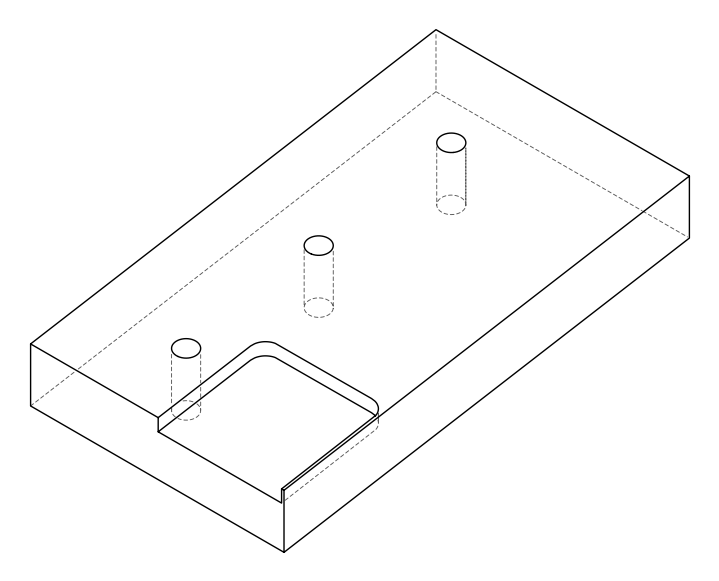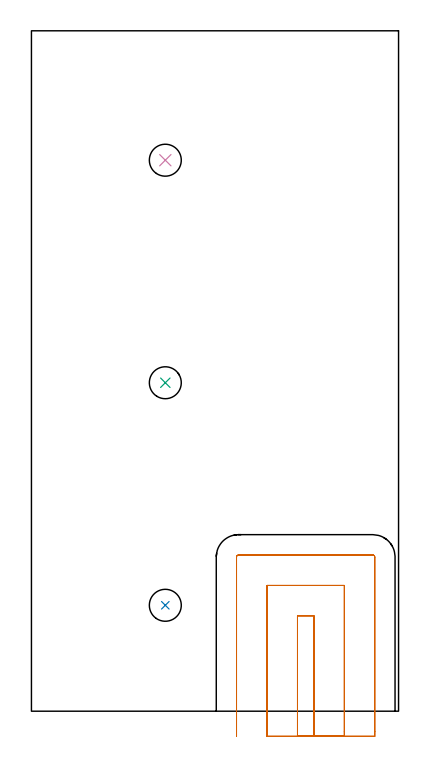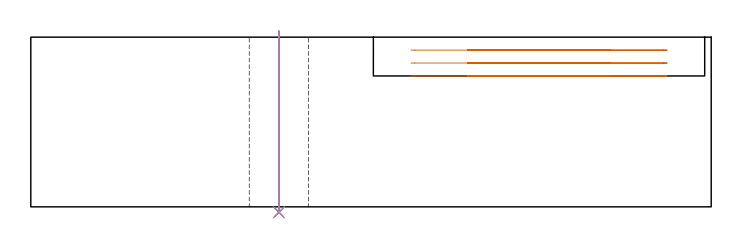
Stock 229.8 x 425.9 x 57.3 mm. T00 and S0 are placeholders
(PLAN: 4 operations, 1 tool changes, 6.3 min)
(1 MILL_SLOT | SLOT_PARTIAL_RECTANGULAR | UGT0201_109 | Follow Part, ap 6.35, ae 75% | 5.55 min | 160892 mm3)
(2 INDEXABLE_INSERT_DRILL_THROUGH_HOLE_FROM_SOLID | STEP1HOLE | NXT0302_011 | 0.25 min | 17976 mm3)
(3 INDEXABLE_INSERT_DRILL_THROUGH_HOLE_FROM_SOLID_1 | STEP1HOLE_1 | NXT0302_011 | 0.25 min | 17979 mm3)
(4 INDEXABLE_INSERT_DRILL_THROUGH_HOLE_FROM_SOLID_2 | STEP1HOLE_2 | NXT0302_011 | 0.25 min | 17968 mm3)
(TOOL UGT0201_109 | End Mill 25.4 mm | D25.4 FL25 Z2)
(TOOL NXT0302_011 | Index. Insert Drill 20mm [880-D2000L25-05] | D20 PA176 FL100 Z2)
(OP 1 MILL_SLOT)
G17 G21 G94 G90
T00 M6
G54
G17 G0 G90 X176.8 Y-15.7 S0 M3
G43 Z67.3 H0
Z52.933
G94 G1 Y-12.7 F250.
Y59.7 F500.
X166.5
Y-12.7
Y-15.7 F250.
X195.85
Y-12.7
Y78.75 F500.
X147.45
Y-12.7
Y-15.7 F250.
X214.9
Y-12.7
Y96.5 F500.
G3 X213.6 Y97.8 R1.3
G1 X129.7
G3 X128.4 Y96.5 R1.3
G1 Y-12.7
Y-15.7 F250.
G0 X176.8 Z48.567
G1 Y-12.7
Y59.7 F500.
X166.5
Y-12.7
Y-15.7 F250.
X195.85
Y-12.7
Y78.75 F500.
X147.45
Y-12.7
Y-15.7 F250.
X214.9
Y-12.7
Y96.5 F500.
G3 X213.6 Y97.8 R1.3
G1 X129.7
G3 X128.4 Y96.5 R1.3
G1 Y-12.7
Y-15.7 F250.
G0 X176.8 Z44.2
G1 Y-12.7
Y59.7 F500.
X166.5
Y-12.7
Y-15.7 F250.
X195.85
Y-12.7
Y78.75 F500.
X147.45
Y-12.7
Y-15.7 F250.
X214.9
Y-12.7
Y96.5 F500.
G3 X213.6 Y97.8 R1.3
G1 X129.7
G3 X128.4 Y96.5 R1.3
G1 Y-12.7
Y-15.7 F250.
G0 Z67.3
M5
M2
(OP 2 INDEXABLE_INSERT_DRILL_THROUGH_HOLE_FROM_SOLID)
G17 G21 G94 G90
T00 M6
G54
G17 G0 G90 X83.8 Y66.3 S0 M3
G43 Z67.3 H1
G94 G81 G98 Z-1.849 F250. R59.3
G80
M5
M2
(OP 3 INDEXABLE_INSERT_DRILL_THROUGH_HOLE_FROM_SOLID_1)
G17 G21 G94 G90
T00 M6
G54
G17 G0 G90 X83.8 Y205.6 S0 M3
G43 Z67.3 H1
G94 G81 G98 Z-1.849 F250. R59.3
G80
M5
M2
(OP 4 INDEXABLE_INSERT_DRILL_THROUGH_HOLE_FROM_SOLID_2)
G17 G21 G94 G90
T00 M6
G54
G17 G0 G90 X83.8 Y344.9 S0 M3
G43 Z67.3 H1
G94 G81 G98 Z-1.849 F250. R59.3
G80
M5
M2
